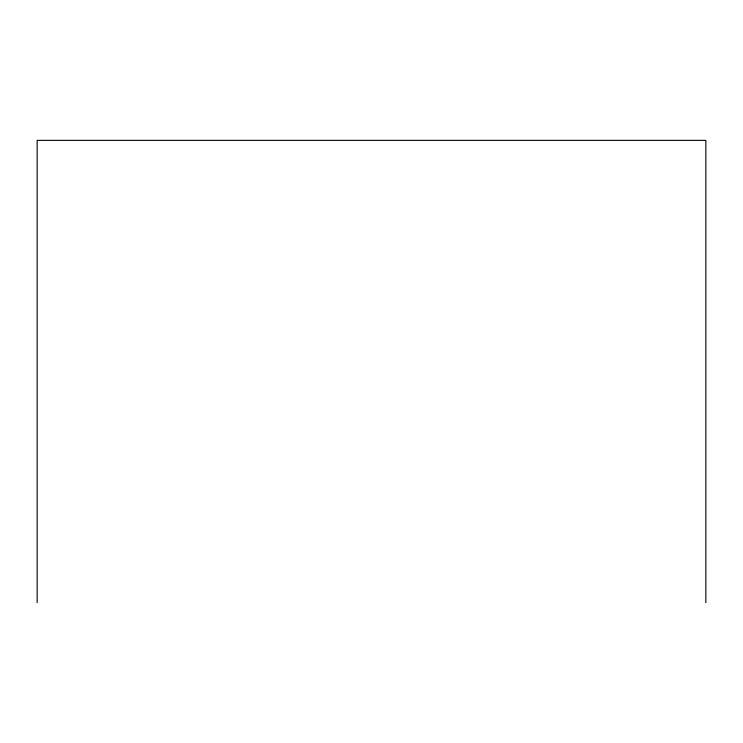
<?xml version="1.0" encoding="UTF-8"?>
<svg xmlns="http://www.w3.org/2000/svg" width="743" height="743" viewBox="0 0 743 743"><rect width="100%" height="100%" fill="white"/><g stroke="black" fill="none" stroke-linecap="round" stroke-linejoin="round"><path stroke-width="1.11" d="M705.85 602.638L705.85 140.362L37.15 140.362L37.15 602.638"/></g></svg>
